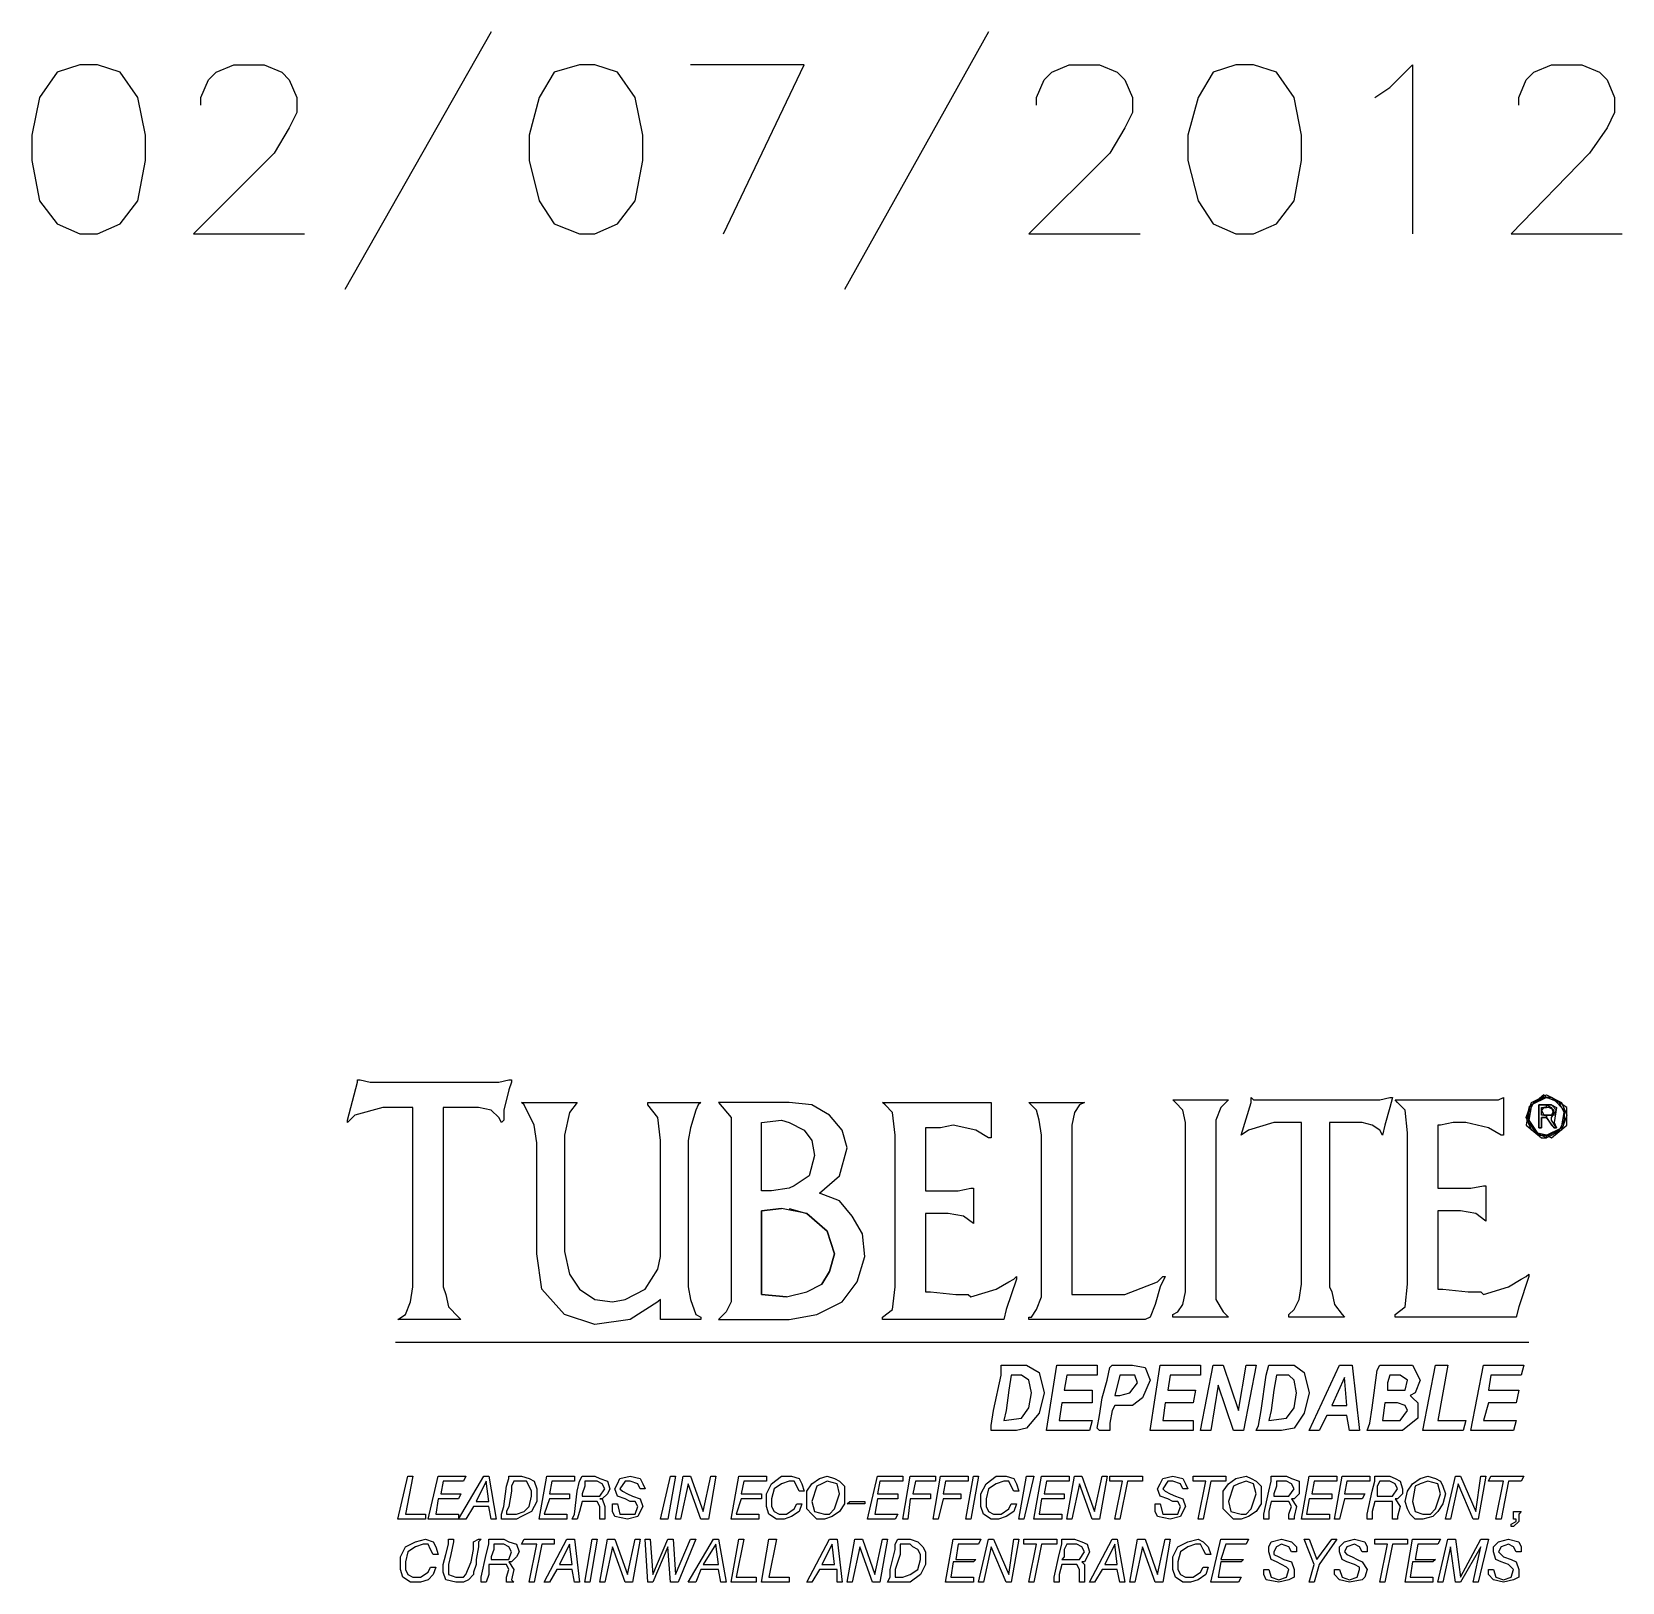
# Model space of a CAD drawing. Header units: inches. Extents: x 0 to 23, y 1.6 to 19.8.
# Drawn here: x 21.086 to 22.971, y 1.616 to 3.453 of the extents above; entities that cross this region are included whole.
import ezdxf

# ---------------------------------------------------------------- set-up
doc = ezdxf.new("R2010")
doc.units = ezdxf.units.IN
doc.layers.add('B6917_01-116-45-r0-T14000_I-O_InsideSet-InboardPlane-061512-NFRC_100-200', color=7, linetype='CONTINUOUS')

msp = doc.modelspace()

# ---------------------------------------------------------------- linework, layer by layer
at = {"layer": 'B6917_01-116-45-r0-T14000_I-O_InsideSet-InboardPlane-061512-NFRC_100-200', "color": 7}
for points in [[(21.6306, 3.453), (21.4571, 3.1478)], [(22.2201, 3.453), (22.0495, 3.1478)], [(21.1429, 3.4141), (21.116, 3.4052), (21.0951, 3.3752), (21.0861, 3.3304), (21.0861, 3.3004), (21.0951, 3.2526), (21.116, 3.2256), (21.1429, 3.2137), (21.1639, 3.2137), (21.1908, 3.2256), (21.2118, 3.2526), (21.2207, 3.3004), (21.2207, 3.3304), (21.2118, 3.3752), (21.1908, 3.4052), (21.1639, 3.4141), (21.1429, 3.4141), (21.1429, 3.4141)], [(21.2866, 3.3663), (21.2866, 3.3752), (21.2955, 3.3962), (21.3045, 3.4052), (21.3255, 3.4141), (21.3614, 3.4141), (21.3823, 3.4052), (21.3913, 3.3962), (21.4003, 3.3752), (21.4003, 3.3573), (21.3913, 3.3393), (21.3733, 3.3094), (21.2776, 3.2137), (21.4092, 3.2137)], [(21.7354, 3.4141), (21.7054, 3.4052), (21.6875, 3.3752), (21.6755, 3.3304), (21.6755, 3.3004), (21.6875, 3.2526), (21.7054, 3.2256), (21.7354, 3.2137), (21.7533, 3.2137), (21.7803, 3.2256), (21.8012, 3.2526), (21.8102, 3.3004), (21.8102, 3.3304), (21.8012, 3.3752), (21.7803, 3.4052), (21.7533, 3.4141), (21.7354, 3.4141), (21.7354, 3.4141)], [(21.9059, 3.2137), (22.0017, 3.4141), (21.867, 3.4141)], [(22.2769, 3.3663), (22.2769, 3.3752), (22.2859, 3.3962), (22.2949, 3.4052), (22.3158, 3.4141), (22.3517, 3.4141), (22.3727, 3.4052), (22.3816, 3.3962), (22.3906, 3.3752), (22.3906, 3.3573), (22.3816, 3.3393), (22.3637, 3.3094), (22.2679, 3.2137), (22.3996, 3.2137)], [(22.5133, 3.4141), (22.4864, 3.4052), (22.4684, 3.3752), (22.4564, 3.3304), (22.4564, 3.3004), (22.4684, 3.2526), (22.4864, 3.2256), (22.5133, 3.2137), (22.5342, 3.2137), (22.5612, 3.2256), (22.5821, 3.2526), (22.5911, 3.3004), (22.5911, 3.3304), (22.5821, 3.3752), (22.5612, 3.4052), (22.5342, 3.4141), (22.5133, 3.4141), (22.5133, 3.4141)], [(22.6779, 3.3752), (22.6958, 3.3872), (22.7227, 3.4141), (22.7227, 3.2137)], [(22.8484, 3.3663), (22.8484, 3.3752), (22.8574, 3.3962), (22.8664, 3.4052), (22.8873, 3.4141), (22.9232, 3.4141), (22.9441, 3.4052), (22.9531, 3.3962), (22.9621, 3.3752), (22.9621, 3.3573), (22.9531, 3.3393), (22.9322, 3.3094), (22.8394, 3.2137), (22.9711, 3.2137)], [(21.5379, 1.966), (21.5379, 2.1784), (21.502, 2.1784), (21.4691, 2.1695), (21.4601, 2.1605), (21.4601, 2.1635), (21.4721, 2.2084), (21.4721, 2.2113), (21.4751, 2.2113), (21.487, 2.2084), (21.6396, 2.2084), (21.6516, 2.2113), (21.6546, 2.2113), (21.6546, 2.2084), (21.6516, 2.1994), (21.6456, 2.1754), (21.6456, 2.1635), (21.6426, 2.1605), (21.6396, 2.1665), (21.6306, 2.1754), (21.6157, 2.1784), (21.5738, 2.1784), (21.5738, 1.966), (21.5768, 1.957), (21.5798, 1.9421), (21.5918, 1.9301), (21.5947, 1.9271), (21.5199, 1.9271), (21.5289, 1.9331), (21.5349, 1.948), (21.5379, 1.966), (21.5379, 1.966)], [(21.5379, 1.966), (21.5379, 2.1784), (21.502, 2.1784), (21.4691, 2.1695), (21.4601, 2.1605), (21.4601, 2.1635), (21.4721, 2.2084), (21.4721, 2.2113), (21.4751, 2.2113), (21.487, 2.2084), (21.6396, 2.2084), (21.6516, 2.2113), (21.6546, 2.2113), (21.6546, 2.2084), (21.6516, 2.1994), (21.6456, 2.1754), (21.6456, 2.1635), (21.6426, 2.1605), (21.6396, 2.1665), (21.6306, 2.1754), (21.6157, 2.1784), (21.5738, 2.1784), (21.5738, 1.966), (21.5768, 1.957), (21.5798, 1.9421), (21.5918, 1.9301), (21.5947, 1.9271), (21.5199, 1.9271), (21.5289, 1.9331), (21.5349, 1.948), (21.5379, 1.966), (21.5379, 1.966)], [(22.4535, 1.9869), (22.4535, 2.1605), (22.4505, 2.1754), (22.4415, 2.1844), (22.4385, 2.1874), (22.5043, 2.1874), (22.5013, 2.1844), (22.4953, 2.1784), (22.4894, 2.1635), (22.4894, 1.951), (22.4983, 1.9361), (22.5013, 1.9331), (22.5043, 1.9301), (22.4385, 1.9301), (22.4385, 1.9331), (22.4445, 1.9361), (22.4505, 1.9451), (22.4535, 1.96), (22.4535, 1.9869), (22.4535, 1.9869)], [(22.4535, 1.9869), (22.4535, 2.1605), (22.4505, 2.1754), (22.4415, 2.1844), (22.4385, 2.1874), (22.5043, 2.1874), (22.5013, 2.1844), (22.4953, 2.1784), (22.4894, 2.1635), (22.4894, 1.951), (22.4983, 1.9361), (22.5013, 1.9331), (22.5043, 1.9301), (22.4385, 1.9301), (22.4385, 1.9331), (22.4445, 1.9361), (22.4505, 1.9451), (22.4535, 1.96), (22.4535, 1.9869), (22.4535, 1.9869)], [(22.5911, 1.969), (22.5911, 2.1605), (22.5582, 2.1605), (22.5283, 2.1515), (22.5193, 2.1455), (22.5312, 2.1844), (22.5312, 2.1904), (22.5342, 2.1874), (22.6838, 2.1874), (22.6958, 2.1904), (22.6988, 2.1904), (22.6958, 2.1784), (22.6898, 2.1575), (22.6868, 2.1455), (22.6838, 2.1515), (22.6749, 2.1575), (22.6629, 2.1605), (22.624, 2.1605), (22.624, 1.966), (22.627, 1.96), (22.63, 1.9451), (22.639, 1.9331), (22.642, 1.9301), (22.5761, 1.9301), (22.5761, 1.9331), (22.5821, 1.9391), (22.5881, 1.951), (22.5911, 1.969), (22.5911, 1.969)], [(22.5911, 1.969), (22.5911, 2.1605), (22.5582, 2.1605), (22.5283, 2.1515), (22.5193, 2.1455), (22.5312, 2.1844), (22.5312, 2.1904), (22.5342, 2.1874), (22.6838, 2.1874), (22.6958, 2.1904), (22.6988, 2.1904), (22.6958, 2.1784), (22.6898, 2.1575), (22.6868, 2.1455), (22.6838, 2.1515), (22.6749, 2.1575), (22.6629, 2.1605), (22.624, 2.1605), (22.624, 1.966), (22.627, 1.96), (22.63, 1.9451), (22.639, 1.9331), (22.642, 1.9301), (22.5761, 1.9301), (22.5761, 1.9331), (22.5821, 1.9391), (22.5881, 1.951), (22.5911, 1.969), (22.5911, 1.969)], [(22.7168, 1.969), (22.7168, 2.1485), (22.7138, 2.1754), (22.7048, 2.1844), (22.7018, 2.1874), (22.8245, 2.1874), (22.8304, 2.1904), (22.8304, 2.1455), (22.8275, 2.1455), (22.8125, 2.1545), (22.7856, 2.1605), (22.7706, 2.1605), (22.7556, 2.1575), (22.7527, 2.1575), (22.7527, 2.0827), (22.7916, 2.0827), (22.8065, 2.0857), (22.8095, 2.0857), (22.8095, 2.0438), (22.7975, 2.0528), (22.7796, 2.0558), (22.7527, 2.0558), (22.7527, 1.963), (22.7586, 1.963), (22.7886, 1.96), (22.8035, 1.96), (22.8065, 1.957), (22.8364, 1.966), (22.8514, 1.975), (22.8574, 1.978), (22.8604, 1.981), (22.8604, 1.978), (22.8484, 1.9421), (22.8454, 1.9301), (22.7018, 1.9301), (22.7018, 1.9331), (22.7138, 1.9421), (22.7168, 1.969), (22.7168, 1.969)], [(22.7168, 1.969), (22.7168, 2.1485), (22.7138, 2.1754), (22.7048, 2.1844), (22.7018, 2.1874), (22.8245, 2.1874), (22.8304, 2.1904), (22.8304, 2.1455), (22.8275, 2.1455), (22.8125, 2.1545), (22.7856, 2.1605), (22.7706, 2.1605), (22.7556, 2.1575), (22.7527, 2.1575), (22.7527, 2.0827), (22.7916, 2.0827), (22.8065, 2.0857), (22.8095, 2.0857), (22.8095, 2.0438), (22.7975, 2.0528), (22.7796, 2.0558), (22.7527, 2.0558), (22.7527, 1.963), (22.7586, 1.963), (22.7886, 1.96), (22.8035, 1.96), (22.8065, 1.957), (22.8364, 1.966), (22.8514, 1.975), (22.8574, 1.978), (22.8604, 1.981), (22.8604, 1.978), (22.8484, 1.9421), (22.8454, 1.9301), (22.7018, 1.9301), (22.7018, 1.9331), (22.7138, 1.9421), (22.7168, 1.969), (22.7168, 1.969)], [(22.8813, 2.1934), (22.8993, 2.1844), (22.9053, 2.1695), (22.8993, 2.1515), (22.8813, 2.1425), (22.8634, 2.1515), (22.8574, 2.1665), (22.8634, 2.1844), (22.8813, 2.1934), (22.8813, 2.1934)], [(22.8813, 2.1904), (22.8783, 2.1934), (22.8604, 2.1784), (22.8574, 2.1575), (22.8753, 2.1425), (22.8813, 2.1425), (22.8813, 2.1455), (22.8693, 2.1485), (22.8604, 2.1605), (22.8604, 2.1724), (22.8664, 2.1844), (22.8783, 2.1904), (22.8813, 2.1904), (22.8813, 2.1904)], [(22.8813, 2.1904), (22.8634, 2.1814), (22.8604, 2.1635), (22.8723, 2.1455), (22.8813, 2.1455), (22.8993, 2.1545), (22.9023, 2.1724), (22.8963, 2.1844), (22.8813, 2.1904), (22.8813, 2.1904)], [(22.8813, 2.1455), (22.8873, 2.1425), (22.9053, 2.1575), (22.9053, 2.1784), (22.8873, 2.1904), (22.8813, 2.1904), (22.8903, 2.1874), (22.9023, 2.1754), (22.9023, 2.1635), (22.8963, 2.1515), (22.8843, 2.1455), (22.8813, 2.1455), (22.8813, 2.1455)], [(21.6845, 2.0049), (21.6845, 2.1365), (21.6815, 2.1575), (21.6695, 2.1814), (21.6666, 2.1844), (21.7324, 2.1844), (21.7234, 2.1724), (21.7174, 2.1455), (21.7174, 2.0079), (21.7234, 1.981), (21.7354, 1.963), (21.7533, 1.951), (21.7743, 1.948), (21.7892, 1.951), (21.8132, 1.963), (21.8281, 1.9869), (21.8311, 2.0019), (21.8311, 2.1395), (21.8281, 2.1665), (21.8162, 2.1814), (21.8162, 2.1844), (21.879, 2.1844), (21.876, 2.1814), (21.873, 2.1754), (21.867, 2.1545), (21.864, 2.1395), (21.864, 1.966), (21.867, 1.951), (21.873, 1.9331), (21.879, 1.9301), (21.879, 1.9271), (21.8311, 1.9271), (21.8311, 1.951), (21.8281, 1.948), (21.7952, 1.9271), (21.7533, 1.9211), (21.7174, 1.9331), (21.6905, 1.963), (21.6845, 2.0049), (21.6845, 2.0049)], [(21.6845, 2.0049), (21.6845, 2.1365), (21.6815, 2.1575), (21.6695, 2.1814), (21.6666, 2.1844), (21.7324, 2.1844), (21.7234, 2.1724), (21.7174, 2.1455), (21.7174, 2.0079), (21.7234, 1.981), (21.7354, 1.963), (21.7533, 1.951), (21.7743, 1.948), (21.7892, 1.951), (21.8132, 1.963), (21.8281, 1.9869), (21.8311, 2.0019), (21.8311, 2.1395), (21.8281, 2.1665), (21.8162, 2.1814), (21.8162, 2.1844), (21.879, 2.1844), (21.876, 2.1814), (21.873, 2.1754), (21.867, 2.1545), (21.864, 2.1395), (21.864, 1.966), (21.867, 1.951), (21.873, 1.9331), (21.879, 1.9301), (21.879, 1.9271), (21.8311, 1.9271), (21.8311, 1.951), (21.8281, 1.948), (21.7952, 1.9271), (21.7533, 1.9211), (21.7174, 1.9331), (21.6905, 1.963), (21.6845, 2.0049), (21.6845, 2.0049)], [(21.9837, 2.1844), (21.8999, 2.1844), (21.9149, 2.1665), (21.9149, 1.948), (21.9089, 1.9361), (21.8999, 1.9271), (21.9837, 1.9271)], [(21.9837, 1.9271), (22.0166, 1.9331), (22.0465, 1.948), (22.0645, 1.972), (22.0735, 2.0019), (22.0705, 2.0288), (22.0585, 2.0498), (22.0435, 2.0677), (22.0196, 2.0767), (22.0435, 2.0976), (22.0525, 2.1306), (22.0465, 2.1515), (22.0316, 2.1695), (22.0106, 2.1814), (21.9837, 2.1844)], [(22.1094, 1.966), (22.1094, 2.1455), (22.1064, 2.1724), (22.0974, 2.1814), (22.0944, 2.1844), (22.2231, 2.1844), (22.2231, 2.1425), (22.2201, 2.1425), (22.2051, 2.1515), (22.1782, 2.1575), (22.1632, 2.1545), (22.1453, 2.1545), (22.1453, 2.0797), (22.1842, 2.0797), (22.1991, 2.0827), (22.2021, 2.0827), (22.2021, 2.0408), (22.1902, 2.0498), (22.1722, 2.0528), (22.1453, 2.0528), (22.1453, 1.96), (22.1513, 1.96), (22.1812, 1.957), (22.1961, 1.957), (22.1991, 1.954), (22.2291, 1.963), (22.244, 1.972), (22.25, 1.975), (22.253, 1.978), (22.253, 1.975), (22.241, 1.9391), (22.238, 1.9271), (22.0944, 1.9271), (22.0944, 1.9301), (22.1064, 1.9391), (22.1094, 1.966), (22.1094, 1.966)], [(22.1094, 1.966), (22.1094, 2.1455), (22.1064, 2.1724), (22.0974, 2.1814), (22.0944, 2.1844), (22.2231, 2.1844), (22.2231, 2.1425), (22.2201, 2.1425), (22.2051, 2.1515), (22.1782, 2.1575), (22.1632, 2.1545), (22.1453, 2.1545), (22.1453, 2.0797), (22.1842, 2.0797), (22.1991, 2.0827), (22.2021, 2.0827), (22.2021, 2.0408), (22.1902, 2.0498), (22.1722, 2.0528), (22.1453, 2.0528), (22.1453, 1.96), (22.1513, 1.96), (22.1812, 1.957), (22.1961, 1.957), (22.1991, 1.954), (22.2291, 1.963), (22.244, 1.972), (22.25, 1.975), (22.253, 1.978), (22.253, 1.975), (22.241, 1.9391), (22.238, 1.9271), (22.0944, 1.9271), (22.0944, 1.9301), (22.1064, 1.9391), (22.1094, 1.966), (22.1094, 1.966)], [(22.2829, 1.975), (22.2829, 2.1455), (22.2799, 2.1635), (22.2769, 2.1754), (22.2679, 2.1844), (22.3338, 2.1844), (22.3278, 2.1814), (22.3218, 2.1724), (22.3188, 2.1575), (22.3188, 1.957), (22.3816, 1.957), (22.4205, 1.972), (22.4265, 1.978), (22.4295, 1.978), (22.4235, 1.966), (22.4176, 1.9451), (22.4116, 1.9301), (22.4056, 1.9271), (22.2679, 1.9271), (22.2679, 1.9301), (22.2709, 1.9301), (22.2769, 1.9391), (22.2829, 1.954), (22.2829, 1.975), (22.2829, 1.975)], [(22.2829, 1.975), (22.2829, 2.1455), (22.2799, 2.1635), (22.2769, 2.1754), (22.2679, 2.1844), (22.3338, 2.1844), (22.3278, 2.1814), (22.3218, 2.1724), (22.3188, 2.1575), (22.3188, 1.957), (22.3816, 1.957), (22.4205, 1.972), (22.4265, 1.978), (22.4295, 1.978), (22.4235, 1.966), (22.4176, 1.9451), (22.4116, 1.9301), (22.4056, 1.9271), (22.2679, 1.9271), (22.2679, 1.9301), (22.2709, 1.9301), (22.2769, 1.9391), (22.2829, 1.954), (22.2829, 1.975), (22.2829, 1.975)], [(22.8723, 2.1814), (22.8873, 2.1814), (22.8933, 2.1784), (22.8903, 2.1605), (22.8933, 2.1545), (22.8903, 2.1545), (22.8813, 2.1665), (22.8753, 2.1665), (22.8753, 2.1545), (22.8723, 2.1545), (22.8723, 2.1814), (22.8723, 2.1814)], [(22.8813, 2.1784), (22.8813, 2.1814), (22.8723, 2.1814), (22.8723, 2.1545), (22.8753, 2.1545), (22.8753, 2.1665), (22.8813, 2.1665), (22.8813, 2.1695), (22.8753, 2.1695), (22.8753, 2.1784), (22.8813, 2.1784), (22.8813, 2.1784)], [(22.8903, 2.1754), (22.8843, 2.1784), (22.8783, 2.1784), (22.8753, 2.1754), (22.8783, 2.1695), (22.8873, 2.1695), (22.8903, 2.1754), (22.8903, 2.1754)], [(22.8813, 2.1695), (22.8813, 2.1665), (22.8873, 2.1575), (22.8903, 2.1545), (22.8933, 2.1545), (22.8873, 2.1635), (22.8873, 2.1665), (22.8933, 2.1754), (22.8873, 2.1814), (22.8813, 2.1814), (22.8873, 2.1784), (22.8903, 2.1695), (22.8813, 2.1695), (22.8813, 2.1695)], [(21.9837, 2.0827), (21.9628, 2.0797), (21.9508, 2.0797), (21.9508, 2.1605), (21.9747, 2.1635), (21.9837, 2.1605)], [(21.9837, 2.1605), (22.0017, 2.1515), (22.0106, 2.1395), (22.0136, 2.1216), (22.0076, 2.0976), (21.9897, 2.0857), (21.9837, 2.0827)], [(21.9508, 1.957), (21.9807, 1.954), (22.0047, 1.96), (22.0226, 1.969), (22.0316, 1.984), (22.0376, 2.0049), (22.0286, 2.0318), (22.0047, 2.0528), (21.9747, 2.0588), (21.9508, 2.0558), (21.9508, 1.957), (21.9508, 1.957)], [(21.9807, 1.954), (21.9508, 1.957), (21.9508, 2.0558), (21.9747, 2.0588)], [(21.9837, 2.0588), (22.0047, 2.0528), (22.0286, 2.0318), (22.0376, 2.0049), (22.0316, 1.984), (22.0226, 1.969)], [(21.517, 1.9002), (22.8604, 1.9002)], [(22.2231, 1.7955), (22.2231, 1.8014), (22.2261, 1.8194), (22.235, 1.8613), (22.235, 1.8732), (22.265, 1.8732), (22.2799, 1.8643), (22.2859, 1.8403), (22.2799, 1.8164), (22.265, 1.7984), (22.253, 1.7955), (22.2231, 1.7955), (22.2231, 1.7955)], [(22.2889, 1.7955), (22.3009, 1.8732), (22.3487, 1.8732), (22.3487, 1.8613), (22.3128, 1.8613), (22.3098, 1.8433), (22.3428, 1.8433), (22.3428, 1.8284), (22.3068, 1.8284), (22.3039, 1.8074), (22.3428, 1.8074), (22.3398, 1.7955), (22.2889, 1.7955), (22.2889, 1.7955)], [(22.2889, 1.7955), (22.3009, 1.8732), (22.3487, 1.8732), (22.3487, 1.8613), (22.3128, 1.8613), (22.3098, 1.8433), (22.3428, 1.8433), (22.3428, 1.8284), (22.3068, 1.8284), (22.3039, 1.8074), (22.3428, 1.8074), (22.3398, 1.7955), (22.2889, 1.7955), (22.2889, 1.7955)], [(22.3637, 1.7955), (22.3517, 1.7955), (22.3487, 1.7984), (22.3517, 1.8134), (22.3547, 1.8343), (22.3607, 1.8553), (22.3637, 1.8703), (22.3667, 1.8732), (22.3906, 1.8732), (22.4056, 1.8703), (22.4116, 1.8553), (22.4026, 1.8343), (22.3906, 1.8254), (22.3697, 1.8254), (22.3667, 1.8194), (22.3637, 1.8044), (22.3637, 1.7955), (22.3637, 1.7955)], [(22.4116, 1.7955), (22.4235, 1.8732), (22.4714, 1.8732), (22.4714, 1.8613), (22.4355, 1.8613), (22.4325, 1.8433), (22.4654, 1.8433), (22.4624, 1.8284), (22.4295, 1.8284), (22.4265, 1.8074), (22.4624, 1.8074), (22.4624, 1.7955), (22.4116, 1.7955), (22.4116, 1.7955)], [(22.4116, 1.7955), (22.4235, 1.8732), (22.4714, 1.8732), (22.4714, 1.8613), (22.4355, 1.8613), (22.4325, 1.8433), (22.4654, 1.8433), (22.4624, 1.8284), (22.4295, 1.8284), (22.4265, 1.8074), (22.4624, 1.8074), (22.4624, 1.7955), (22.4116, 1.7955), (22.4116, 1.7955)], [(22.5223, 1.7955), (22.5103, 1.7955), (22.4924, 1.8493), (22.4834, 1.7955), (22.4714, 1.7955), (22.4864, 1.8732), (22.4983, 1.8732), (22.5163, 1.8194), (22.5253, 1.8732), (22.5372, 1.8732), (22.5223, 1.7955), (22.5223, 1.7955)], [(22.5223, 1.7955), (22.5103, 1.7955), (22.4924, 1.8493), (22.4834, 1.7955), (22.4714, 1.7955), (22.4864, 1.8732), (22.4983, 1.8732), (22.5163, 1.8194), (22.5253, 1.8732), (22.5372, 1.8732), (22.5223, 1.7955), (22.5223, 1.7955)], [(22.5372, 1.7955), (22.5402, 1.8014), (22.5432, 1.8194), (22.5492, 1.8613), (22.5522, 1.8732), (22.5821, 1.8732), (22.5941, 1.8643), (22.6001, 1.8403), (22.5941, 1.8164), (22.5821, 1.7984), (22.5672, 1.7955), (22.5372, 1.7955), (22.5372, 1.7955)], [(22.6449, 1.8134), (22.621, 1.8134), (22.612, 1.7955), (22.6001, 1.7955), (22.636, 1.8732), (22.6509, 1.8732), (22.6599, 1.7955), (22.6479, 1.7955), (22.6449, 1.8134), (22.6449, 1.8134)], [(22.6689, 1.7955), (22.6719, 1.8044), (22.6749, 1.8224), (22.6808, 1.8673), (22.6838, 1.8732), (22.7227, 1.8732), (22.7317, 1.8553), (22.7257, 1.8403), (22.7197, 1.8373), (22.7227, 1.8343), (22.7287, 1.8284), (22.7287, 1.8104), (22.7108, 1.7955), (22.6689, 1.7955), (22.6689, 1.7955)], [(22.7347, 1.7955), (22.7497, 1.8732), (22.7646, 1.8732), (22.7527, 1.8074), (22.7856, 1.8074), (22.7826, 1.7955), (22.7347, 1.7955), (22.7347, 1.7955)], [(22.7347, 1.7955), (22.7497, 1.8732), (22.7646, 1.8732), (22.7527, 1.8074), (22.7856, 1.8074), (22.7826, 1.7955), (22.7347, 1.7955), (22.7347, 1.7955)], [(22.7916, 1.7955), (22.8065, 1.8732), (22.8544, 1.8732), (22.8514, 1.8613), (22.8155, 1.8613), (22.8125, 1.8433), (22.8484, 1.8433), (22.8454, 1.8284), (22.8125, 1.8284), (22.8065, 1.8074), (22.8454, 1.8074), (22.8424, 1.7955), (22.7916, 1.7955), (22.7916, 1.7955)], [(22.7916, 1.7955), (22.8065, 1.8732), (22.8544, 1.8732), (22.8514, 1.8613), (22.8155, 1.8613), (22.8125, 1.8433), (22.8484, 1.8433), (22.8454, 1.8284), (22.8125, 1.8284), (22.8065, 1.8074), (22.8454, 1.8074), (22.8424, 1.7955), (22.7916, 1.7955), (22.7916, 1.7955)], [(22.238, 1.8074), (22.259, 1.8104), (22.2679, 1.8224), (22.2709, 1.8403), (22.2679, 1.8553), (22.259, 1.8613), (22.247, 1.8613), (22.244, 1.8433), (22.241, 1.8194), (22.238, 1.8074), (22.238, 1.8074)], [(22.3697, 1.8373), (22.3757, 1.8373), (22.3876, 1.8403), (22.3966, 1.8523), (22.3936, 1.8613), (22.3757, 1.8613), (22.3697, 1.8373), (22.3697, 1.8373)], [(22.5522, 1.8074), (22.5731, 1.8104), (22.5821, 1.8224), (22.5851, 1.8403), (22.5821, 1.8553), (22.5761, 1.8613), (22.5612, 1.8613), (22.5582, 1.8433), (22.5552, 1.8194), (22.5522, 1.8074), (22.5522, 1.8074)], [(22.6449, 1.8254), (22.642, 1.8583), (22.627, 1.8254), (22.6449, 1.8254), (22.6449, 1.8254)], [(22.6928, 1.8433), (22.7138, 1.8433), (22.7168, 1.8553), (22.7078, 1.8613), (22.6958, 1.8613), (22.6928, 1.8523), (22.6928, 1.8433), (22.6928, 1.8433)], [(22.6868, 1.8074), (22.7078, 1.8074), (22.7168, 1.8194), (22.7138, 1.8254), (22.7048, 1.8284), (22.6898, 1.8284), (22.6868, 1.8074), (22.6868, 1.8074)], [(21.5319, 1.7416), (21.5379, 1.7416), (21.5289, 1.6967), (21.5529, 1.6967), (21.5529, 1.6907), (21.5199, 1.6907), (21.5319, 1.7416), (21.5319, 1.7416)], [(21.5678, 1.7416), (21.6007, 1.7416), (21.5977, 1.7356), (21.5738, 1.7356), (21.5708, 1.7207), (21.5947, 1.7207), (21.5918, 1.7147), (21.5678, 1.7147), (21.5648, 1.6967), (21.5918, 1.6967), (21.5918, 1.6907), (21.5558, 1.6907), (21.5678, 1.7416), (21.5678, 1.7416)], [(21.6217, 1.7416), (21.6277, 1.7416), (21.6366, 1.6907), (21.6306, 1.6907), (21.6277, 1.7057), (21.6097, 1.7057), (21.6007, 1.6907), (21.5918, 1.6907), (21.6217, 1.7416), (21.6217, 1.7416)], [(21.6127, 1.7117), (21.6277, 1.7117), (21.6247, 1.7356), (21.6127, 1.7117), (21.6127, 1.7117)], [(21.6516, 1.7416), (21.6666, 1.7416), (21.6755, 1.7386), (21.6815, 1.7356), (21.6845, 1.7266), (21.6845, 1.7117), (21.6785, 1.6997), (21.6666, 1.6937), (21.6606, 1.6907), (21.6426, 1.6907), (21.6426, 1.6967), (21.6456, 1.7057), (21.6486, 1.7296), (21.6516, 1.7386), (21.6516, 1.7416), (21.6516, 1.7416)], [(21.6486, 1.6967), (21.6606, 1.6967), (21.6695, 1.6997), (21.6755, 1.7057), (21.6785, 1.7177), (21.6785, 1.7236), (21.6755, 1.7296), (21.6725, 1.7356), (21.6576, 1.7356), (21.6546, 1.7296), (21.6546, 1.7236), (21.6516, 1.7057), (21.6486, 1.6997), (21.6486, 1.6967), (21.6486, 1.6967)], [(21.6965, 1.7416), (21.7294, 1.7416), (21.7294, 1.7356), (21.7025, 1.7356), (21.6995, 1.7207), (21.7234, 1.7207), (21.7234, 1.7147), (21.6995, 1.7147), (21.6935, 1.6967), (21.7204, 1.6967), (21.7204, 1.6907), (21.6875, 1.6907), (21.6965, 1.7416), (21.6965, 1.7416)], [(21.7384, 1.7416), (21.7533, 1.7416), (21.7593, 1.7386), (21.7683, 1.7356), (21.7713, 1.7266), (21.7683, 1.7207), (21.7623, 1.7147), (21.7593, 1.7147), (21.7623, 1.7147), (21.7653, 1.7057), (21.7653, 1.6907), (21.7593, 1.6907), (21.7593, 1.7057), (21.7563, 1.7117), (21.7384, 1.7117), (21.7354, 1.6997), (21.7324, 1.6907), (21.7264, 1.6907), (21.7294, 1.6967), (21.7324, 1.7236), (21.7354, 1.7356), (21.7384, 1.7416), (21.7384, 1.7416)], [(21.7384, 1.7177), (21.7593, 1.7177), (21.7653, 1.7266), (21.7623, 1.7326), (21.7563, 1.7356), (21.7414, 1.7356), (21.7414, 1.7296), (21.7384, 1.7207), (21.7384, 1.7177), (21.7384, 1.7177)], [(21.8072, 1.7266), (21.8042, 1.7326), (21.7952, 1.7356), (21.7892, 1.7356), (21.7832, 1.7266), (21.7862, 1.7236), (21.7922, 1.7207), (21.7982, 1.7177), (21.8072, 1.7147), (21.8102, 1.7057), (21.8072, 1.6997), (21.8042, 1.6937), (21.7922, 1.6907), (21.7773, 1.6937), (21.7743, 1.6997), (21.7743, 1.7087), (21.7803, 1.7087), (21.7832, 1.6967), (21.8012, 1.6967), (21.8042, 1.7057), (21.8012, 1.7117), (21.7952, 1.7117), (21.7892, 1.7147), (21.7803, 1.7177), (21.7773, 1.7266), (21.7803, 1.7326), (21.7832, 1.7386), (21.7952, 1.7416), (21.8072, 1.7386), (21.8102, 1.7326), (21.8132, 1.7266), (21.8072, 1.7266), (21.8072, 1.7266)], [(21.8431, 1.7416), (21.8491, 1.7416), (21.8401, 1.6907), (21.8311, 1.6907), (21.8431, 1.7416), (21.8431, 1.7416)], [(21.858, 1.7416), (21.867, 1.7416), (21.882, 1.6997), (21.891, 1.7416), (21.8969, 1.7416), (21.888, 1.6907), (21.879, 1.6907), (21.864, 1.7326), (21.8551, 1.6907), (21.8491, 1.6907), (21.858, 1.7416), (21.858, 1.7416)], [(21.9239, 1.7416), (21.9568, 1.7416), (21.9568, 1.7356), (21.9299, 1.7356), (21.9269, 1.7207), (21.9508, 1.7207), (21.9508, 1.7147), (21.9269, 1.7147), (21.9209, 1.6967), (21.9478, 1.6967), (21.9478, 1.6907), (21.9149, 1.6907), (21.9239, 1.7416), (21.9239, 1.7416)], [(21.9987, 1.7087), (21.9957, 1.6997), (21.9867, 1.6937), (21.9777, 1.6907), (21.9687, 1.6907), (21.9598, 1.6967), (21.9568, 1.7057), (21.9568, 1.7207), (21.9628, 1.7326), (21.9747, 1.7416), (21.9867, 1.7416), (21.9957, 1.7386), (21.9987, 1.7326), (22.0017, 1.7236), (21.9957, 1.7236), (21.9927, 1.7296), (21.9897, 1.7356), (21.9837, 1.7356), (21.9747, 1.7326), (21.9658, 1.7266), (21.9628, 1.7147), (21.9628, 1.7057), (21.9658, 1.6997), (21.9717, 1.6967), (21.9807, 1.6967), (21.9897, 1.7027), (21.9927, 1.7087), (21.9987, 1.7087), (21.9987, 1.7087)], [(22.0286, 1.7416), (22.0376, 1.7386), (22.0435, 1.7356), (22.0495, 1.7296), (22.0495, 1.7087), (22.0435, 1.6997), (22.0346, 1.6937), (22.0256, 1.6907), (22.0166, 1.6907), (22.0106, 1.6967), (22.0047, 1.7027), (22.0047, 1.7236), (22.0106, 1.7326), (22.0196, 1.7386), (22.0286, 1.7416), (22.0286, 1.7416)], [(22.0256, 1.6967), (22.0316, 1.6967), (22.0376, 1.7027), (22.0435, 1.7207), (22.0406, 1.7326), (22.0286, 1.7356), (22.0226, 1.7326), (22.0166, 1.7296), (22.0106, 1.7117), (22.0136, 1.6997), (22.0256, 1.6967), (22.0256, 1.6967)], [(22.0884, 1.7416), (22.1183, 1.7416), (22.1183, 1.7356), (22.0914, 1.7356), (22.0884, 1.7207), (22.1124, 1.7207), (22.1124, 1.7147), (22.0884, 1.7147), (22.0854, 1.6967), (22.1124, 1.6967), (22.1094, 1.6907), (22.0765, 1.6907), (22.0884, 1.7416), (22.0884, 1.7416)], [(22.1273, 1.7416), (22.1572, 1.7416), (22.1572, 1.7356), (22.1333, 1.7356), (22.1303, 1.7207), (22.1513, 1.7207), (22.1513, 1.7147), (22.1273, 1.7147), (22.1243, 1.6907), (22.1183, 1.6907), (22.1273, 1.7416), (22.1273, 1.7416)], [(22.1632, 1.7416), (22.1961, 1.7416), (22.1961, 1.7356), (22.1692, 1.7356), (22.1662, 1.7207), (22.1872, 1.7207), (22.1872, 1.7147), (22.1662, 1.7147), (22.1602, 1.6907), (22.1543, 1.6907), (22.1632, 1.7416), (22.1632, 1.7416)], [(22.2021, 1.7416), (22.2081, 1.7416), (22.1991, 1.6907), (22.1931, 1.6907), (22.2021, 1.7416), (22.2021, 1.7416)], [(22.253, 1.7087), (22.25, 1.6997), (22.241, 1.6937), (22.232, 1.6907), (22.2231, 1.6907), (22.2141, 1.6967), (22.2111, 1.7057), (22.2111, 1.7207), (22.2171, 1.7326), (22.2291, 1.7416), (22.241, 1.7416), (22.25, 1.7386), (22.253, 1.7326), (22.256, 1.7236), (22.25, 1.7236), (22.247, 1.7296), (22.244, 1.7356), (22.238, 1.7356), (22.2291, 1.7326), (22.2201, 1.7266), (22.2171, 1.7147), (22.2171, 1.7057), (22.2201, 1.6997), (22.2261, 1.6967), (22.235, 1.6967), (22.244, 1.7027), (22.247, 1.7087), (22.253, 1.7087), (22.253, 1.7087)], [(22.265, 1.7416), (22.2739, 1.7416), (22.262, 1.6907), (22.256, 1.6907), (22.265, 1.7416), (22.265, 1.7416)], [(22.2829, 1.7416), (22.3158, 1.7416), (22.3158, 1.7356), (22.2889, 1.7356), (22.2859, 1.7207), (22.3098, 1.7207), (22.3098, 1.7147), (22.2829, 1.7147), (22.2799, 1.6967), (22.3068, 1.6967), (22.3068, 1.6907), (22.2739, 1.6907), (22.2829, 1.7416), (22.2829, 1.7416)], [(22.3218, 1.7416), (22.3308, 1.7416), (22.3457, 1.6997), (22.3547, 1.7416), (22.3607, 1.7416), (22.3517, 1.6907), (22.3428, 1.6907), (22.3278, 1.7326), (22.3188, 1.6907), (22.3128, 1.6907), (22.3218, 1.7416), (22.3218, 1.7416)], [(22.4026, 1.7356), (22.3846, 1.7356), (22.3757, 1.6907), (22.3697, 1.6907), (22.3787, 1.7356), (22.3637, 1.7356), (22.3637, 1.7416), (22.4026, 1.7416), (22.4026, 1.7356), (22.4026, 1.7356)], [(22.4505, 1.7266), (22.4475, 1.7326), (22.4385, 1.7356), (22.4325, 1.7356), (22.4265, 1.7266), (22.4295, 1.7236), (22.4355, 1.7207), (22.4415, 1.7177), (22.4505, 1.7147), (22.4535, 1.7057), (22.4505, 1.6997), (22.4475, 1.6937), (22.4355, 1.6907), (22.4205, 1.6937), (22.4176, 1.6997), (22.4176, 1.7087), (22.4235, 1.7087), (22.4265, 1.6967), (22.4445, 1.6967), (22.4475, 1.7057), (22.4445, 1.7117), (22.4385, 1.7117), (22.4325, 1.7147), (22.4235, 1.7177), (22.4205, 1.7266), (22.4235, 1.7326), (22.4265, 1.7386), (22.4385, 1.7416), (22.4505, 1.7386), (22.4535, 1.7326), (22.4564, 1.7266), (22.4505, 1.7266), (22.4505, 1.7266)], [(22.5013, 1.7356), (22.4834, 1.7356), (22.4744, 1.6907), (22.4684, 1.6907), (22.4774, 1.7356), (22.4624, 1.7356), (22.4624, 1.7416), (22.5013, 1.7416), (22.5013, 1.7356), (22.5013, 1.7356)], [(22.5253, 1.7416), (22.5312, 1.7386), (22.5372, 1.7356), (22.5432, 1.7296), (22.5432, 1.7087), (22.5372, 1.6997), (22.5283, 1.6937), (22.5193, 1.6907), (22.5103, 1.6907), (22.5043, 1.6967), (22.4983, 1.7027), (22.4983, 1.7236), (22.5043, 1.7326), (22.5133, 1.7386), (22.5253, 1.7416), (22.5253, 1.7416)], [(22.5193, 1.6967), (22.5253, 1.6967), (22.5312, 1.7027), (22.5372, 1.7207), (22.5342, 1.7326), (22.5253, 1.7356), (22.5163, 1.7326), (22.5103, 1.7296), (22.5043, 1.7117), (22.5073, 1.6997), (22.5193, 1.6967), (22.5193, 1.6967)], [(22.5552, 1.7416), (22.5731, 1.7416), (22.5791, 1.7386), (22.5881, 1.7356), (22.5881, 1.7207), (22.5821, 1.7147), (22.5791, 1.7147), (22.5851, 1.7057), (22.5821, 1.6937), (22.5821, 1.6907), (22.5761, 1.6907), (22.5761, 1.6967), (22.5791, 1.7057), (22.5761, 1.7117), (22.5552, 1.7117), (22.5522, 1.6997), (22.5522, 1.6907), (22.5462, 1.6907), (22.5462, 1.6967), (22.5522, 1.7236), (22.5552, 1.7356), (22.5552, 1.7416), (22.5552, 1.7416)], [(22.5582, 1.7177), (22.5761, 1.7177), (22.5821, 1.7266), (22.5791, 1.7326), (22.5731, 1.7356), (22.5612, 1.7356), (22.5612, 1.7296), (22.5582, 1.7207), (22.5582, 1.7177), (22.5582, 1.7177)], [(22.6001, 1.7416), (22.633, 1.7416), (22.633, 1.7356), (22.606, 1.7356), (22.6031, 1.7207), (22.627, 1.7207), (22.627, 1.7147), (22.6001, 1.7147), (22.5971, 1.6967), (22.624, 1.6967), (22.624, 1.6907), (22.5911, 1.6907), (22.6001, 1.7416), (22.6001, 1.7416)], [(22.639, 1.7416), (22.6719, 1.7416), (22.6719, 1.7356), (22.6449, 1.7356), (22.642, 1.7207), (22.6659, 1.7207), (22.6629, 1.7147), (22.642, 1.7147), (22.636, 1.6907), (22.63, 1.6907), (22.639, 1.7416), (22.639, 1.7416)], [(22.6779, 1.7416), (22.6958, 1.7416), (22.7018, 1.7386), (22.7078, 1.7356), (22.7108, 1.7266), (22.7108, 1.7207), (22.7048, 1.7147), (22.7018, 1.7147), (22.7078, 1.7057), (22.7048, 1.6937), (22.7048, 1.6907), (22.6988, 1.6907), (22.6988, 1.7117), (22.6779, 1.7117), (22.6749, 1.6997), (22.6749, 1.6907), (22.6689, 1.6907), (22.6689, 1.6967), (22.6749, 1.7236), (22.6779, 1.7356), (22.6779, 1.7416), (22.6779, 1.7416)], [(22.6808, 1.7177), (22.6988, 1.7177), (22.7048, 1.7266), (22.7018, 1.7326), (22.6958, 1.7356), (22.6838, 1.7356), (22.6808, 1.7296), (22.6808, 1.7177), (22.6808, 1.7177)], [(22.7407, 1.7416), (22.7497, 1.7386), (22.7556, 1.7356), (22.7586, 1.7296), (22.7616, 1.7207), (22.7586, 1.7087), (22.7527, 1.6997), (22.7467, 1.6937), (22.7347, 1.6907), (22.7257, 1.6907), (22.7197, 1.6967), (22.7168, 1.7027), (22.7138, 1.7117), (22.7168, 1.7236), (22.7227, 1.7326), (22.7317, 1.7386), (22.7407, 1.7416), (22.7407, 1.7416)], [(22.7347, 1.6967), (22.7437, 1.6967), (22.7497, 1.7027), (22.7556, 1.7207), (22.7527, 1.7326), (22.7407, 1.7356), (22.7317, 1.7326), (22.7257, 1.7296), (22.7227, 1.7117), (22.7257, 1.6997), (22.7347, 1.6967), (22.7347, 1.6967)], [(22.7736, 1.7416), (22.7796, 1.7416), (22.7975, 1.6997), (22.8035, 1.7416), (22.8095, 1.7416), (22.8005, 1.6907), (22.7945, 1.6907), (22.7766, 1.7326), (22.7676, 1.6907), (22.7616, 1.6907), (22.7736, 1.7416), (22.7736, 1.7416)], [(22.8514, 1.7356), (22.8364, 1.7356), (22.8275, 1.6907), (22.8215, 1.6907), (22.8304, 1.7356), (22.8125, 1.7356), (22.8155, 1.7416), (22.8544, 1.7416), (22.8514, 1.7356), (22.8514, 1.7356)], [(22.0555, 1.7117), (22.0735, 1.7117), (22.0735, 1.7087), (22.0525, 1.7087), (22.0555, 1.7117), (22.0555, 1.7117)], [(22.8424, 1.6997), (22.8514, 1.6997), (22.8484, 1.6967), (22.8484, 1.6877), (22.8424, 1.6818), (22.8394, 1.6818), (22.8394, 1.6847), (22.8454, 1.6877), (22.8454, 1.6907), (22.8424, 1.6907), (22.8424, 1.6997), (22.8424, 1.6997)], [(21.5648, 1.6339), (21.5618, 1.6249), (21.5558, 1.6189), (21.5469, 1.6159), (21.5349, 1.6159), (21.5259, 1.6219), (21.5229, 1.6309), (21.5229, 1.6459), (21.5289, 1.6578), (21.5409, 1.6638), (21.5529, 1.6668), (21.5618, 1.6638), (21.5648, 1.6578), (21.5678, 1.6488), (21.5618, 1.6488), (21.5588, 1.6548), (21.5558, 1.6608), (21.5499, 1.6608), (21.5409, 1.6578), (21.5319, 1.6518), (21.5289, 1.6399), (21.5289, 1.6309), (21.5319, 1.6249), (21.5379, 1.6219), (21.5469, 1.6219), (21.5558, 1.6279), (21.5588, 1.6339), (21.5648, 1.6339), (21.5648, 1.6339)], [(21.6127, 1.6369), (21.6097, 1.6279), (21.6097, 1.6249), (21.6037, 1.6189), (21.5977, 1.6159), (21.5888, 1.6159), (21.5768, 1.6189), (21.5738, 1.6279), (21.5738, 1.6369), (21.5768, 1.6488), (21.5798, 1.6608), (21.5798, 1.6668), (21.5858, 1.6668), (21.5858, 1.6638), (21.5828, 1.6488), (21.5798, 1.6369), (21.5798, 1.6249), (21.5888, 1.6219), (21.5977, 1.6219), (21.6007, 1.6249), (21.6067, 1.6399), (21.6097, 1.6548), (21.6097, 1.6638), (21.6157, 1.6668), (21.6187, 1.6668), (21.6157, 1.6638), (21.6157, 1.6578), (21.6127, 1.6429), (21.6127, 1.6369), (21.6127, 1.6369)], [(21.6277, 1.6668), (21.6456, 1.6668), (21.6516, 1.6638), (21.6606, 1.6608), (21.6636, 1.6518), (21.6606, 1.6459), (21.6546, 1.6399), (21.6516, 1.6399), (21.6576, 1.6309), (21.6546, 1.6189), (21.6576, 1.6159), (21.6486, 1.6159), (21.6486, 1.6219), (21.6516, 1.6309), (21.6486, 1.6369), (21.6277, 1.6369), (21.6277, 1.6249), (21.6247, 1.6159), (21.6187, 1.6159), (21.6187, 1.6219), (21.6247, 1.6488), (21.6277, 1.6608), (21.6277, 1.6668), (21.6277, 1.6668)], [(21.6306, 1.6429), (21.6516, 1.6429), (21.6546, 1.6518), (21.6516, 1.6578), (21.6456, 1.6608), (21.6336, 1.6608), (21.6336, 1.6548), (21.6306, 1.6459), (21.6306, 1.6429), (21.6306, 1.6429)], [(21.7054, 1.6608), (21.6905, 1.6608), (21.6815, 1.6159), (21.6755, 1.6159), (21.6845, 1.6608), (21.6666, 1.6608), (21.6695, 1.6668), (21.7054, 1.6668), (21.7054, 1.6608), (21.7054, 1.6608)], [(21.7204, 1.6668), (21.7294, 1.6668), (21.7354, 1.6159), (21.7294, 1.6159), (21.7264, 1.6309), (21.7084, 1.6309), (21.6995, 1.6159), (21.6935, 1.6159), (21.7204, 1.6668), (21.7204, 1.6668)], [(21.7114, 1.6369), (21.7264, 1.6369), (21.7234, 1.6608), (21.7114, 1.6369), (21.7114, 1.6369)], [(21.7503, 1.6668), (21.7563, 1.6668), (21.7473, 1.6159), (21.7414, 1.6159), (21.7503, 1.6668), (21.7503, 1.6668)], [(21.7683, 1.6668), (21.7773, 1.6668), (21.7922, 1.6249), (21.8012, 1.6668), (21.8072, 1.6668), (21.7982, 1.6159), (21.7892, 1.6159), (21.7743, 1.6578), (21.7653, 1.6159), (21.7593, 1.6159), (21.7683, 1.6668), (21.7683, 1.6668)], [(21.8521, 1.6159), (21.8431, 1.6159), (21.8401, 1.6578), (21.8221, 1.6159), (21.8162, 1.6159), (21.8132, 1.6668), (21.8191, 1.6668), (21.8221, 1.6249), (21.8401, 1.6668), (21.8461, 1.6668), (21.8491, 1.6249), (21.867, 1.6668), (21.873, 1.6668), (21.8521, 1.6159), (21.8521, 1.6159)], [(21.8939, 1.6668), (21.8999, 1.6668), (21.9089, 1.6159), (21.9029, 1.6159), (21.8999, 1.6309), (21.879, 1.6309), (21.873, 1.6159), (21.864, 1.6159), (21.8939, 1.6668), (21.8939, 1.6668)], [(21.882, 1.6369), (21.8999, 1.6369), (21.8969, 1.6608), (21.882, 1.6369), (21.882, 1.6369)], [(21.9239, 1.6668), (21.9299, 1.6668), (21.9209, 1.6219), (21.9448, 1.6219), (21.9448, 1.6159), (21.9149, 1.6159), (21.9239, 1.6668), (21.9239, 1.6668)], [(21.9598, 1.6668), (21.9687, 1.6668), (21.9598, 1.6219), (21.9837, 1.6219), (21.9837, 1.6159), (21.9508, 1.6159), (21.9598, 1.6668), (21.9598, 1.6668)], [(22.0316, 1.6668), (22.0406, 1.6668), (22.0465, 1.6159), (22.0406, 1.6159), (22.0406, 1.6309), (22.0196, 1.6309), (22.0106, 1.6159), (22.0047, 1.6159), (22.0316, 1.6668), (22.0316, 1.6668)], [(22.0226, 1.6369), (22.0376, 1.6369), (22.0346, 1.6608), (22.0226, 1.6369), (22.0226, 1.6369)], [(22.0615, 1.6668), (22.0705, 1.6668), (22.0854, 1.6249), (22.0944, 1.6668), (22.1004, 1.6668), (22.0914, 1.6159), (22.0824, 1.6159), (22.0675, 1.6578), (22.0585, 1.6159), (22.0525, 1.6159), (22.0615, 1.6668), (22.0615, 1.6668)], [(22.1124, 1.6668), (22.1273, 1.6668), (22.1363, 1.6638), (22.1423, 1.6578), (22.1453, 1.6518), (22.1453, 1.6369), (22.1393, 1.6249), (22.1273, 1.6159), (22.1004, 1.6159), (22.1034, 1.6219), (22.1034, 1.6309), (22.1094, 1.6548), (22.1094, 1.6608), (22.1124, 1.6668), (22.1124, 1.6668)], [(22.1094, 1.6219), (22.1183, 1.6219), (22.1273, 1.6249), (22.1363, 1.6309), (22.1393, 1.6429), (22.1393, 1.6488), (22.1363, 1.6548), (22.1303, 1.6578), (22.1273, 1.6608), (22.1154, 1.6608), (22.1154, 1.6488), (22.1094, 1.6309), (22.1094, 1.6219), (22.1094, 1.6219)], [(22.1782, 1.6668), (22.2111, 1.6668), (22.2081, 1.6608), (22.1842, 1.6608), (22.1812, 1.6429), (22.2051, 1.6429), (22.2021, 1.6399), (22.1782, 1.6399), (22.1752, 1.6219), (22.2021, 1.6219), (22.2021, 1.6159), (22.1692, 1.6159), (22.1782, 1.6668), (22.1782, 1.6668)], [(22.2201, 1.6668), (22.2261, 1.6668), (22.244, 1.6249), (22.25, 1.6668), (22.256, 1.6668), (22.247, 1.6159), (22.241, 1.6159), (22.2231, 1.6578), (22.2141, 1.6159), (22.2081, 1.6159), (22.2201, 1.6668), (22.2201, 1.6668)], [(22.3009, 1.6608), (22.2829, 1.6608), (22.2739, 1.6159), (22.2679, 1.6159), (22.2769, 1.6608), (22.262, 1.6608), (22.262, 1.6668), (22.3009, 1.6668), (22.3009, 1.6608), (22.3009, 1.6608)], [(22.3068, 1.6668), (22.3218, 1.6668), (22.3308, 1.6638), (22.3368, 1.6608), (22.3398, 1.6518), (22.3368, 1.6459), (22.3338, 1.6399), (22.3308, 1.6399), (22.3338, 1.6369), (22.3338, 1.6159), (22.3278, 1.6159), (22.3278, 1.6309), (22.3248, 1.6369), (22.3068, 1.6369), (22.3039, 1.6249), (22.3039, 1.6159), (22.2979, 1.6159), (22.2979, 1.6219), (22.3039, 1.6488), (22.3068, 1.6608), (22.3068, 1.6668), (22.3068, 1.6668)], [(22.3068, 1.6429), (22.3278, 1.6429), (22.3338, 1.6518), (22.3308, 1.6578), (22.3248, 1.6608), (22.3128, 1.6608), (22.3098, 1.6548), (22.3098, 1.6459), (22.3068, 1.6429), (22.3068, 1.6429)], [(22.3667, 1.6668), (22.3727, 1.6668), (22.3816, 1.6159), (22.3757, 1.6159), (22.3727, 1.6309), (22.3547, 1.6309), (22.3457, 1.6159), (22.3398, 1.6159), (22.3667, 1.6668), (22.3667, 1.6668)], [(22.3577, 1.6369), (22.3727, 1.6369), (22.3697, 1.6608), (22.3577, 1.6369), (22.3577, 1.6369)], [(22.3966, 1.6668), (22.4056, 1.6668), (22.4205, 1.6249), (22.4295, 1.6668), (22.4355, 1.6668), (22.4265, 1.6159), (22.4176, 1.6159), (22.4026, 1.6578), (22.3936, 1.6159), (22.3876, 1.6159), (22.3966, 1.6668), (22.3966, 1.6668)], [(22.4804, 1.6339), (22.4774, 1.6249), (22.4684, 1.6189), (22.4594, 1.6159), (22.4505, 1.6159), (22.4415, 1.6219), (22.4385, 1.6309), (22.4385, 1.6459), (22.4445, 1.6578), (22.4564, 1.6638), (22.4684, 1.6668), (22.4744, 1.6638), (22.4804, 1.6578), (22.4834, 1.6488), (22.4774, 1.6488), (22.4744, 1.6548), (22.4714, 1.6608), (22.4654, 1.6608), (22.4564, 1.6578), (22.4475, 1.6518), (22.4445, 1.6399), (22.4445, 1.6309), (22.4475, 1.6249), (22.4535, 1.6219), (22.4624, 1.6219), (22.4714, 1.6279), (22.4744, 1.6339), (22.4804, 1.6339), (22.4804, 1.6339)], [(22.4953, 1.6668), (22.5283, 1.6668), (22.5253, 1.6608), (22.5013, 1.6608), (22.4953, 1.6429), (22.5223, 1.6429), (22.5193, 1.6399), (22.4953, 1.6399), (22.4924, 1.6219), (22.5193, 1.6219), (22.5163, 1.6159), (22.4834, 1.6159), (22.4953, 1.6668), (22.4953, 1.6668)], [(22.5791, 1.6518), (22.5761, 1.6578), (22.5672, 1.6608), (22.5612, 1.6578), (22.5582, 1.6518), (22.5582, 1.6488), (22.5642, 1.6459), (22.5701, 1.6429), (22.5791, 1.6399), (22.5821, 1.6309), (22.5821, 1.6219), (22.5761, 1.6189), (22.5642, 1.6159), (22.5492, 1.6189), (22.5462, 1.6249), (22.5462, 1.6309), (22.5522, 1.6309), (22.5552, 1.6219), (22.5642, 1.6189), (22.5731, 1.6219), (22.5761, 1.6309), (22.5731, 1.6339), (22.5672, 1.6369), (22.5612, 1.6399), (22.5552, 1.6429), (22.5522, 1.6518), (22.5522, 1.6578), (22.5552, 1.6638), (22.5672, 1.6668), (22.5791, 1.6638), (22.5851, 1.6578), (22.5851, 1.6518), (22.5791, 1.6518), (22.5791, 1.6518)], [(22.606, 1.6369), (22.5941, 1.6668), (22.6001, 1.6668), (22.609, 1.6429), (22.627, 1.6668), (22.633, 1.6668), (22.612, 1.6369), (22.606, 1.6159), (22.6001, 1.6159), (22.606, 1.6369), (22.606, 1.6369)], [(22.6629, 1.6518), (22.6599, 1.6578), (22.6539, 1.6608), (22.6449, 1.6578), (22.642, 1.6518), (22.6449, 1.6488), (22.6509, 1.6459), (22.6569, 1.6429), (22.6629, 1.6399), (22.6689, 1.6309), (22.6659, 1.6219), (22.6629, 1.6189), (22.6479, 1.6159), (22.636, 1.6189), (22.63, 1.6249), (22.63, 1.6309), (22.636, 1.6309), (22.639, 1.6219), (22.6479, 1.6189), (22.6569, 1.6219), (22.6599, 1.6309), (22.6599, 1.6339), (22.6539, 1.6369), (22.6449, 1.6399), (22.639, 1.6429), (22.636, 1.6518), (22.636, 1.6578), (22.642, 1.6638), (22.6539, 1.6668), (22.6659, 1.6638), (22.6689, 1.6578), (22.6689, 1.6518), (22.6629, 1.6518), (22.6629, 1.6518)], [(22.7168, 1.6608), (22.6988, 1.6608), (22.6898, 1.6159), (22.6838, 1.6159), (22.6928, 1.6608), (22.6779, 1.6608), (22.6779, 1.6668), (22.7168, 1.6668), (22.7168, 1.6608), (22.7168, 1.6608)], [(22.7227, 1.6668), (22.7556, 1.6668), (22.7527, 1.6608), (22.7287, 1.6608), (22.7257, 1.6429), (22.7497, 1.6429), (22.7467, 1.6399), (22.7227, 1.6399), (22.7197, 1.6219), (22.7467, 1.6219), (22.7467, 1.6159), (22.7138, 1.6159), (22.7227, 1.6668), (22.7227, 1.6668)], [(22.7646, 1.6668), (22.7736, 1.6668), (22.7796, 1.6219), (22.8035, 1.6668), (22.8125, 1.6668), (22.8005, 1.6159), (22.7945, 1.6159), (22.8035, 1.6578), (22.7796, 1.6159), (22.7736, 1.6159), (22.7676, 1.6578), (22.7586, 1.6159), (22.7527, 1.6159), (22.7646, 1.6668), (22.7646, 1.6668)], [(22.8454, 1.6518), (22.8424, 1.6578), (22.8364, 1.6608), (22.8275, 1.6578), (22.8245, 1.6518), (22.8275, 1.6488), (22.8304, 1.6459), (22.8394, 1.6429), (22.8454, 1.6399), (22.8484, 1.6309), (22.8484, 1.6219), (22.8424, 1.6189), (22.8304, 1.6159), (22.8185, 1.6189), (22.8125, 1.6249), (22.8125, 1.6309), (22.8185, 1.6309), (22.8215, 1.6219), (22.8304, 1.6189), (22.8394, 1.6219), (22.8424, 1.6309), (22.8394, 1.6339), (22.8364, 1.6369), (22.8275, 1.6399), (22.8215, 1.6429), (22.8185, 1.6518), (22.8185, 1.6578), (22.8245, 1.6638), (22.8364, 1.6668), (22.8484, 1.6638), (22.8514, 1.6578), (22.8514, 1.6518), (22.8454, 1.6518), (22.8454, 1.6518)]]:
    msp.add_lwpolyline(points, dxfattribs=at)

doc.saveas('drawing.dxf')
